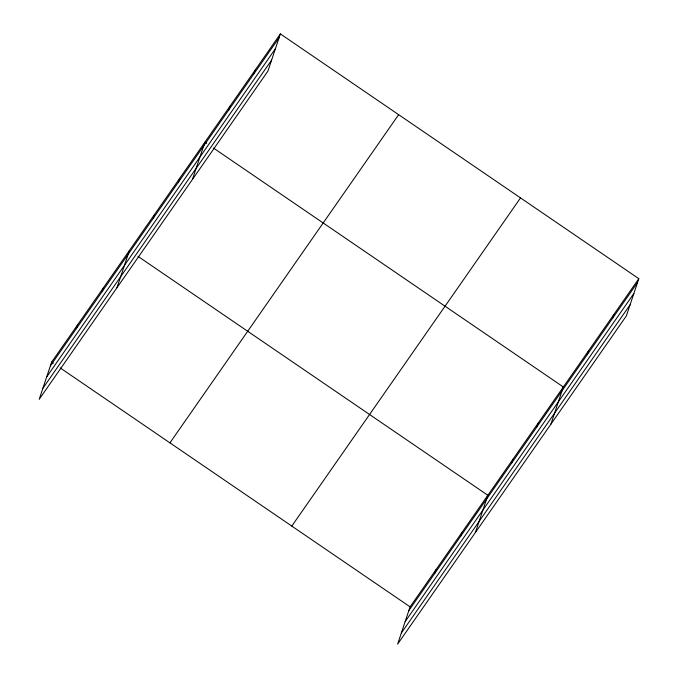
<?xml version="1.0" encoding="UTF-8"?>
<svg xmlns="http://www.w3.org/2000/svg" width="678" height="678" viewBox="0 0 678 678"><rect width="100%" height="100%" fill="white"/><g stroke="black" fill="none" stroke-linecap="round" stroke-linejoin="round"><path stroke-width="1.02" d="M280.37 33.9L51.647 362.077L39.188 399.317L267.912 71.139L280.37 33.9L638.812 278.683L626.353 315.923L397.63 644.1L410.088 606.861L638.812 278.683M76.3 328.669L77.572 324.889M102.225 291.472L103.488 287.692M116.955 287.743L129.413 250.496M153.304 218.18L154.576 214.401M178.467 182.085L179.738 178.297M192.433 179.441L204.892 142.202L206.612 143.372M228.791 109.887L230.054 106.099M253.945 73.783L255.216 70.004M434.742 573.452L436.013 569.664M460.667 536.256L461.93 532.467M475.397 532.518L487.855 495.279L137.981 256.352M511.746 462.964L513.017 459.175M536.908 426.86L538.171 423.08M550.875 424.216L563.333 386.977L213.468 148.05M587.224 354.662L588.496 350.882M612.387 318.567L613.658 314.778M50.384 365.866L279.107 37.688M46.689 376.9L275.412 48.723M42.884 388.282L271.607 60.105M169.932 442.853L398.656 114.675M291.803 526.077L520.526 197.9M408.817 610.641L637.549 282.463M405.13 621.684L633.854 293.506M401.317 633.057L630.048 304.88M51.647 362.077L53.359 363.247M60.215 367.934L410.088 606.861"/></g></svg>
